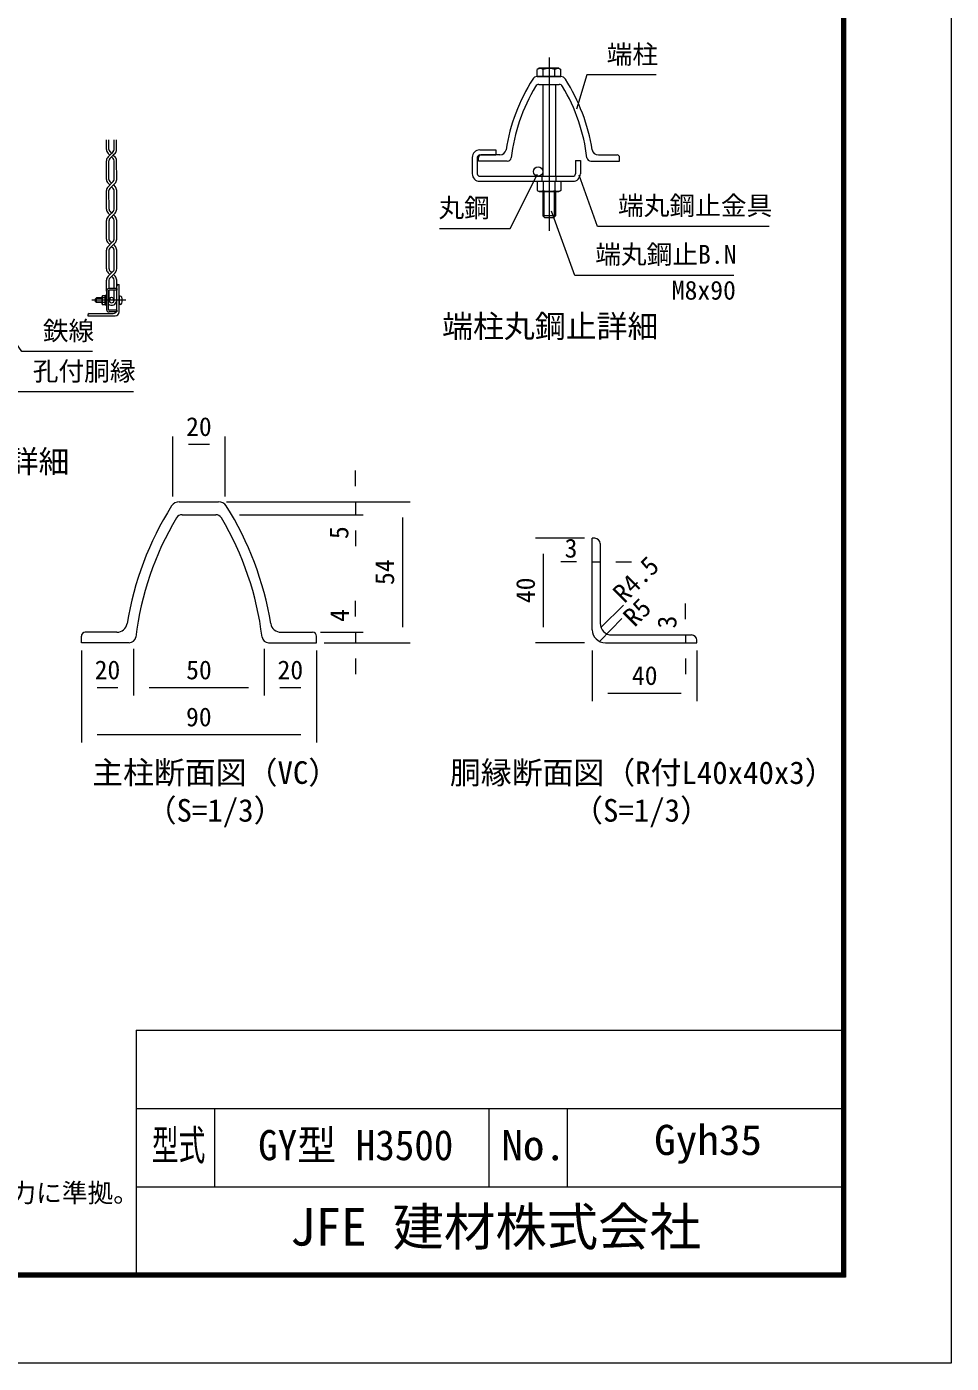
# Model space of a CAD drawing. Units: millimetres, scale not verified, with parts at other scales. Extents: x -6300 to 6300, y -4455 to 4455.
# Drawn here: x 2762 to 6300, y -4455 to 662 of the extents above; entities that cross this region are included whole.
import ezdxf
from ezdxf.enums import TextEntityAlignment as Align

# ---------------------------------------------------------------- set-up
doc = ezdxf.new("R2010")
doc.units = ezdxf.units.MM
doc.header["$LTSCALE"] = 30
doc.linetypes.add('USER1', pattern=[50.8, 31.75, -6.35, 6.35, -6.35])
for name, color, linetype, lineweight in [('0-0_D-STR3', 3, 'Continuous', 13), ('0-1_D-STR1', 1, 'Continuous', 18), ('0-2_D-BMK', 2, 'USER1', 13), ('0-3_D-STR2', 7, 'Continuous', 9), ('0-4_D-STR-DIM', 7, 'Continuous', 9), ('0-7_D-STR-TXT', 7, 'Continuous', 9), ('0-B_D-TTL', 7, 'Continuous', 9)]:
    doc.layers.add(name, color=color, linetype=linetype, lineweight=lineweight)
doc.layers.add('0-6_D-TTL-TXT', color=7, linetype='Continuous')
doc.styles.add('ＭＳ ゴシック', font='')
doc.styles.get('ＭＳ ゴシック').set_extended_font_data('MS Gothic')

msp = doc.modelspace()

# ---------------------------------------------------------------- linework, layer by layer
at = {"layer": '0-0_D-STR3'}
for p, q in [((4722.89, 502.76), (4715.65, 498.59)), ((4715.65, 470.96), (4715.65, 498.59)), ((4805.72, 470.96), (4715.65, 470.96)), ((4798.49, 502.76), (4722.89, 502.76)), ((4738.17, 470.96), (4738.17, 498.59)), ((4783.2, 470.96), (4783.2, 498.59)), ((4798.49, 502.76), (4805.72, 498.59)), ((4805.72, 470.96), (4805.72, 498.59)), ((4736.69, 440.96), (4736.69, 89.36)), ((4784.69, 440.96), (4784.69, 89.36)), ((4466.69, 161.36), (4466.69, 98.96)), ((4485.89, 161.36), (4485.89, 98.96)), ((4495.49, 190.16), (4556.69, 190.16)), ((4495.49, 170.96), (4556.69, 170.96)), ((4556.69, 190.16), (4556.69, 170.96)), ((4861.49, 149.36), (4861.49, 98.96)), ((4861.49, 149.36), (4880.69, 149.36)), ((4880.69, 149.36), (4880.69, 98.96)), ((4495.49, 89.36), (4851.89, 89.36)), ((4495.49, 70.16), (4851.89, 70.16)), ((4715.65, 70.16), (4715.65, 35.51)), ((4715.65, 70.16), (4805.72, 70.16)), ((4733.69, 70.2), (4733.69, 89.4)), ((4738.17, 70.16), (4738.17, 35.51)), ((4783.2, 70.16), (4783.2, 35.51)), ((4787.69, 70.2), (4787.69, 89.4)), ((4805.72, 70.16), (4805.72, 35.51)), ((4715.65, 35.51), (4723.19, 31.16)), ((4723.19, 31.16), (4798.19, 31.16)), ((4736.69, 31.16), (4736.69, -61.84)), ((4741.19, 31.16), (4741.19, -66.34)), ((4780.19, 31.16), (4780.19, -66.34)), ((4784.69, 31.16), (4784.69, -61.84)), ((4805.72, 35.51), (4798.19, 31.16)), ((4736.69, -61.84), (4743.89, -69.04)), ((4784.69, -61.84), (4736.69, -61.84)), ((4777.49, -69.04), (4743.89, -69.04)), ((4784.69, -61.84), (4777.49, -69.04)), ((3066.9, -350.05), (3066.9, -420.25)), ((3073.8, -350.05), (3073.8, -420.25)), ((3105.9, -340.15), (3076.8, -340.15)), ((3105.9, -347.05), (3076.8, -347.05)), ((3105.9, -340.15), (3105.9, -347.05)), ((3027.9, -376.15), (3024.9, -379.15)), ((3024.9, -391.15), (3024.9, -379.15)), ((3027.9, -394.15), (3024.9, -391.15)), ((3050.1, -377.95), (3026.1, -377.95)), ((3050.1, -392.35), (3026.1, -392.35)), ((3027.9, -394.15), (3027.9, -376.15)), ((3050.1, -376.15), (3027.9, -376.15)), ((3050.1, -394.15), (3027.9, -394.15)), ((3050.1, -370.45), (3051.61, -367.83)), ((3050.1, -399.85), (3050.1, -370.45)), ((3050.1, -399.85), (3051.61, -402.47)), ((3062.1, -367.83), (3051.61, -367.83)), ((3062.1, -376.49), (3051.61, -376.49)), ((3062.1, -393.81), (3051.61, -393.81)), ((3062.1, -402.47), (3051.61, -402.47)), ((3062.1, -366.4), (3062.1, -403.9)), ((3066.9, -366.4), (3062.1, -366.4)), ((3062.1, -402.47), (3062.1, -367.83)), ((3066.9, -403.9), (3062.1, -403.9)), ((3114.9, -369.4), (3114.9, -400.9)), ((3119.48, -369.4), (3114.9, -369.4)), ((3119.48, -400.9), (3114.9, -400.9)), ((3105.9, -423.25), (3076.8, -423.25)), ((3105.9, -430.15), (3076.8, -430.15)), ((3105.9, -423.25), (3105.9, -430.15))]:
    msp.add_line(p, q, dxfattribs=at)
for centre, radius in [((4718.69, 107.36), 18), ((3086.31, -379.05), 6)]:
    msp.add_circle(centre, radius, dxfattribs=at)
for centre, radius, start, end in [((4726.91, 482.13), 19.93, 55.61585, 124.38415), ((4760.69, 427.55), 74.52, 72.4121, 107.5879), ((4794.46, 482.13), 19.93, 55.61585, 124.38415), ((4495.49, 161.36), 28.8, 90, 180), ((4495.49, 161.36), 9.6, 90, 180), ((4495.49, 98.96), 28.8, 180, 270), ((4495.49, 98.96), 9.6, 180, 270), ((4851.89, 98.96), 9.6, 270, 0), ((4851.89, 98.96), 28.8, 270, 0), ((4726.91, 51.96), 19.93, 235.61585, 304.38416), ((4760.69, 106.55), 74.52, 252.4121, 287.5879), ((4794.46, 51.96), 19.93, 235.61586, 304.38414), ((3076.8, -350.05), 9.9, 90, 180), ((3076.8, -350.05), 3, 90, 180), ((3057.94, -372.16), 7.67, 145.61585, 214.38415), ((3078.93, -385.15), 28.66, 162.4121, 197.5879), ((3057.94, -398.14), 7.67, 145.61586, 214.38415), ((3119.48, -375.1), 5.7, 16.07286, 90), ((3119.48, -395.2), 5.7, 270, 343.92714), ((3084.6, -385.15), 42, 343.92714, 16.07286), ((3076.8, -420.25), 9.9, 180, 270), ((3076.8, -420.25), 3, 180, 270)]:
    msp.add_arc(centre, radius, start, end, dxfattribs=at)
at = {"layer": '0-1_D-STR1'}
for p, q in [((4715.65, 470.96), (4805.72, 470.96)), ((4722.03, 440.96), (4799.34, 440.96)), ((4490.69, 146.96), (4490.69, 161.96)), ((4490.69, 146.96), (4490.69, 161.96)), ((4572.14, 170.96), (4499.69, 170.96)), ((4949.24, 170.96), (5021.69, 170.96)), ((5030.69, 146.96), (5030.69, 161.96)), ((4600.81, 146.96), (4490.69, 146.96)), ((4920.56, 146.96), (5030.69, 146.96)), ((3105.9, -422.65), (3105.9, -331.15)), ((3111.9, -325.15), (3114.9, -325.15)), ((3114.9, -430.15), (3114.9, -325.15)), ((2994.9, -442.15), (2994.9, -445.15)), ((2994.9, -445.15), (3099.9, -445.15)), ((3000.9, -436.15), (3092.4, -436.15)), ((3345.42, -1156.51), (3495.54, -1156.51)), ((3356.05, -1206.51), (3484.9, -1206.51)), ((4936.08, -1296.51), (4926.08, -1296.51)), ((4926.08, -1646.51), (4926.08, -1296.51)), ((4956.08, -1316.51), (4956.08, -1621.51)), ((2970.48, -1696.51), (2970.48, -1671.51)), ((2970.48, -1696.51), (2970.48, -1671.51)), ((3106.23, -1656.51), (2985.48, -1656.51)), ((3734.73, -1656.51), (3855.48, -1656.51)), ((3870.48, -1696.51), (3870.48, -1671.51)), ((5001.08, -1666.51), (5306.08, -1666.51)), ((5326.08, -1696.51), (5326.08, -1686.51)), ((3154.02, -1696.51), (2970.48, -1696.51)), ((3686.94, -1696.51), (3870.48, -1696.51)), ((4976.08, -1696.51), (5326.08, -1696.51))]:
    msp.add_line(p, q, dxfattribs=at)
for centre, radius, start, end in [((5306.69, 76.76), 720, 147.73028, 170.85863), ((4715.65, 449.96), 21, 90, 147.73028), ((4805.72, 449.96), 21, 32.26972, 90), ((4214.69, 76.76), 720, 9.14137, 32.26972), ((5306.69, 76.76), 696, 149.15113, 173.11764), ((4722.03, 425.96), 15, 90, 149.15113), ((4799.34, 425.96), 15, 30.84887, 90), ((4214.69, 76.76), 696, 6.88236, 30.84887), ((4499.69, 161.96), 9, 90, 180), ((4572.14, 194.96), 24, 270, 350.85863), ((4600.81, 161.96), 15, 270, 353.11764), ((4920.56, 161.96), 15, 186.88236, 270), ((4949.24, 194.96), 24, 189.14137, 270), ((5021.69, 161.96), 9, 0, 90), ((3111.9, -331.15), 6, 90, 180), ((3000.9, -442.15), 6, 90, 180), ((3092.4, -422.65), 13.5, 270, 0), ((3099.9, -430.15), 15, 270, 0), ((4330.48, -1813.51), 1200, 147.73028, 170.85863), ((3345.42, -1191.51), 35, 90, 147.73028), ((3495.54, -1191.51), 35, 32.26972, 90), ((2510.48, -1813.51), 1200, 9.14137, 32.26972), ((4330.48, -1813.51), 1160, 149.15113, 173.11764), ((3356.05, -1231.51), 25, 90, 149.15113), ((3484.9, -1231.51), 25, 30.84887, 90), ((2510.48, -1813.51), 1160, 6.88236, 30.84887), ((4936.08, -1316.51), 20, 0, 90), ((3106.23, -1616.51), 40, 270, 350.85863), ((3734.73, -1616.51), 40, 189.14137, 270), ((5001.08, -1621.51), 45, 180.00046, 270), ((2985.48, -1671.51), 15, 90, 180), ((3154.02, -1671.51), 25, 270, 353.11764), ((3686.94, -1671.51), 25, 186.88236, 270), ((3855.48, -1671.51), 15, 0, 90), ((4976.08, -1646.51), 50, 180.00043, 270), ((5306.08, -1686.51), 20, 0, 90)]:
    msp.add_arc(centre, radius, start, end, dxfattribs=at)
at = {"layer": '0-2_D-BMK'}
for p, q in [((4760.69, 543.72), (4760.69, -119.73)), ((3140.46, -385.15), (3011.03, -385.15))]:
    msp.add_line(p, q, dxfattribs=at)
at = {"layer": '0-3_D-STR2'}
for p, q in [((3066.56, 191.89), (3066.56, 229.45)), ((3076.18, 191.9), (3076.18, 229.45)), ((3096.07, 191.9), (3096.07, 229.45)), ((3105.69, 191.89), (3105.69, 229.45)), ((3086.12, 177.24), (3072.71, 163.82)), ((3072.71, 177.04), (3079.32, 170.43)), ((3079.52, 183.84), (3086.12, 177.24)), ((3092.93, 170.43), (3079.52, 157.02)), ((3092.73, 183.84), (3086.12, 177.24)), ((3086.12, 163.63), (3092.73, 157.02)), ((3099.54, 177.04), (3092.93, 170.43)), ((3092.93, 170.43), (3099.54, 163.82)), ((3066.64, 77.53), (3066.56, 148.97)), ((3076.27, 77.54), (3076.18, 148.96)), ((3096.15, 77.54), (3096.07, 148.96)), ((3105.78, 77.53), (3105.69, 148.97)), ((3072.79, 62.68), (3079.41, 56.07)), ((3079.61, 69.48), (3086.21, 62.88)), ((3093.02, 56.07), (3079.61, 42.66)), ((3099.63, 62.68), (3093.02, 56.07)), ((3093.02, 56.07), (3099.63, 49.46)), ((3066.75, -36.71), (3066.64, 34.61)), ((3076.37, -36.7), (3076.27, 34.6)), ((3086.21, 49.27), (3092.81, 42.66)), ((3096.25, -36.7), (3096.15, 34.6)), ((3105.88, -36.71), (3105.78, 34.61)), ((3079.71, -44.76), (3086.31, -51.36)), ((3092.92, -44.76), (3086.31, -51.36)), ((3066.75, -150.91), (3066.75, -79.63)), ((3086.31, -51.36), (3072.9, -64.78)), ((3072.9, -51.56), (3079.51, -58.17)), ((3076.37, -151.66), (3076.37, -79.64)), ((3093.12, -58.17), (3079.71, -71.58)), ((3086.31, -64.98), (3092.92, -71.58)), ((3096.25, -151.66), (3096.25, -79.64)), ((3105.88, -150.91), (3105.88, -79.63)), ((3066.75, -265.27), (3066.75, -193.83)), ((3086.31, -165.56), (3072.9, -178.98)), ((3072.9, -165.76), (3079.51, -172.37)), ((3076.37, -264.51), (3076.37, -193.07)), ((3079.17, -158.42), (3086.31, -165.56)), ((3093.12, -172.37), (3079.17, -186.32)), ((3093.46, -158.42), (3086.31, -165.56)), ((3086.31, -179.17), (3093.46, -186.32)), ((3099.73, -165.76), (3093.12, -172.37)), ((3093.12, -172.37), (3099.73, -178.98)), ((3096.25, -264.51), (3096.25, -193.07)), ((3105.88, -265.27), (3105.88, -193.83)), ((3086.31, -279.92), (3072.9, -293.34)), ((3072.9, -280.12), (3079.51, -286.73)), ((3080.24, -273.84), (3086.31, -279.92)), ((3093.12, -286.73), (3080.24, -299.61)), ((3093.46, -272.77), (3086.31, -279.92)), ((3086.31, -293.53), (3093.46, -300.68)), ((3099.73, -280.12), (3093.12, -286.73)), ((3093.12, -286.73), (3099.73, -293.34)), ((3066.75, -350.31), (3066.75, -308.19)), ((3076.37, -340.16), (3076.37, -308.94)), ((3076.37, -385.05), (3076.37, -347.08)), ((3096.25, -340.15), (3096.25, -307.43)), ((3096.25, -385.05), (3096.25, -347.05)), ((3105.88, -385.81), (3105.88, -308.19))]:
    msp.add_line(p, q, dxfattribs=at)
for points in [[(3092.81, 69.48), (3086.21, 62.88), (3072.79, 49.46)], [(3099.73, -51.56), (3093.12, -58.17), (3099.73, -64.78)]]:
    msp.add_lwpolyline(points, dxfattribs=at)
for centre, radius, start, end in [((3087.56, 191.89), 21, 180, 225), ((3087.56, 148.97), 21, 135, 180), ((3087.58, 191.9), 11.4, 180, 225), ((3087.58, 148.96), 11.4, 135.00055, 180), ((3084.67, 191.9), 11.4, 315, 0), ((3084.67, 148.96), 11.4, 0, 44.99915), ((3084.69, 191.89), 21, 315, 0), ((3084.69, 148.97), 21, 0, 45), ((3087.64, 77.53), 21, 180, 225), ((3087.67, 77.54), 11.4, 180, 225), ((3084.75, 77.54), 11.4, 315, 0), ((3084.78, 77.53), 21, 315, 0), ((3087.64, 34.61), 21, 135, 180), ((3087.67, 34.6), 11.4, 135.00055, 180), ((3084.75, 34.6), 11.4, 0, 44.99915), ((3084.78, 34.61), 21, 0, 45), ((3087.75, -36.71), 21, 180, 225), ((3087.77, -36.7), 11.4, 180, 225), ((3084.85, -36.7), 11.4, 315, 0), ((3084.88, -36.71), 21, 315, 0), ((3087.75, -79.63), 21, 135, 180), ((3087.77, -79.64), 11.4, 135.00055, 180), ((3084.85, -79.64), 11.4, 0, 44.99915), ((3084.88, -79.63), 21, 0, 45), ((3087.75, -150.91), 21, 180, 225), ((3087.75, -150.91), 11.4, 180, 225), ((3084.88, -150.91), 11.4, 315, 0), ((3084.88, -150.91), 21, 315, 0), ((3087.75, -193.83), 21, 135, 180), ((3087.75, -193.83), 11.4, 135, 180), ((3084.88, -193.83), 11.4, 0, 45), ((3084.88, -193.83), 21, 0, 45), ((3087.75, -265.27), 21, 180, 225), ((3087.75, -308.19), 21, 135, 180), ((3087.75, -265.27), 11.4, 176.19604, 225), ((3087.75, -308.19), 11.4, 131.18669, 180), ((3084.88, -308.19), 11.4, 0, 48.80016), ((3084.88, -265.27), 11.4, 315, 3.80396), ((3084.88, -265.27), 21, 315, 0), ((3084.88, -308.19), 21, 0, 45), ((3086.31, -385.05), 19.57, 230.23061, 0), ((3086.31, -385.05), 9.94, 180, 0)]:
    msp.add_arc(centre, radius, start, end, dxfattribs=at)
at = {"layer": '0-4_D-STR-DIM'}
for p, q in [((3320.48, -1136.95), (3320.48, -906.8)), ((3520.48, -1136.95), (3520.48, -906.8)), ((3380.48, -936.8), (3460.48, -936.8)), ((4019.35, -1096.51), (4019.35, -1036.51)), ((3525.54, -1156.51), (4229.35, -1156.51)), ((3525.54, -1156.51), (4049.35, -1156.51)), ((4019.35, -1156.51), (4019.35, -1206.51)), ((3575.63, -1206.51), (4049.35, -1206.51)), ((4199.35, -1216.51), (4199.35, -1636.51)), ((4019.35, -1266.51), (4019.35, -1326.51)), ((4896.08, -1296.51), (4708.27, -1296.51)), ((4738.27, -1356.51), (4738.27, -1636.51)), ((4866.08, -1386.47), (4806.08, -1386.47)), ((4926.08, -1386.47), (4956.08, -1386.47)), ((5016.08, -1386.47), (5076.08, -1386.47)), ((4019.35, -1596.51), (4019.35, -1536.51)), ((5045.57, -1552.06), (4960.53, -1636.32)), ((5282.58, -1606.51), (5282.58, -1546.51)), ((5039.41, -1604.25), (4955.49, -1689.98)), ((3885.48, -1656.51), (4049.35, -1656.51)), ((4019.35, -1656.51), (4019.35, -1696.51)), ((5282.58, -1666.51), (5282.58, -1696.51)), ((2970.48, -1726.51), (2970.48, -2078.18)), ((2970.48, -1726.51), (2970.48, -1898.18)), ((3170.48, -1720.32), (3170.48, -1898.18)), ((3170.48, -1720.32), (3170.48, -1898.18)), ((3670.48, -1720.32), (3670.48, -1898.18)), ((3670.48, -1720.32), (3670.48, -1898.18)), ((3870.48, -1726.51), (3870.48, -2078.18)), ((3870.48, -1726.51), (3870.48, -1898.18)), ((3900.48, -1696.51), (4229.35, -1696.51)), ((3900.48, -1696.51), (4049.35, -1696.51)), ((4896.08, -1696.51), (4708.27, -1696.51)), ((4926.08, -1726.51), (4926.08, -1919.84)), ((5326.08, -1726.51), (5326.08, -1919.84)), ((4019.35, -1756.51), (4019.35, -1816.51)), ((5282.58, -1756.51), (5282.58, -1816.51)), ((3030.48, -1868.18), (3110.48, -1868.18)), ((3230.48, -1868.18), (3610.48, -1868.18)), ((3730.48, -1868.18), (3810.48, -1868.18)), ((4986.08, -1889.84), (5266.08, -1889.84)), ((3030.48, -2048.18), (3810.48, -2048.18))]:
    msp.add_line(p, q, dxfattribs=at)
at = {"layer": '0-7_D-STR-TXT'}
for points in [[(5170.57, 477.9), (4904.59, 477.9), (4866.12, 346.24)], [(4340.74, -110.84), (4612.05, -110.84), (4716.35, 97.33)], [(5603.69, -103.4), (4946.34, -103.4), (4875.25, 94.17)], [(5468.26, -289.92), (4858.88, -289.92), (4770.1, -44.71)], [(3013.68, -581.25), (2742.37, -581.25), (2607.42, -386.8)], [(3170.15, -735.31), (2707.72, -735.31), (2465.95, -433.85)]]:
    msp.add_lwpolyline(points, dxfattribs=at)
at = {"layer": '0-B_D-TTL'}
for p, q in [((3180, -3180), (3180, -4110)), ((3180, -3180), (5880, -3180)), ((3180, -3480), (5880, -3480)), ((3480, -3480), (3480, -3780)), ((4530, -3480), (4530, -3780)), ((4830, -3480), (4830, -3780)), ((3180, -3780), (5880, -3780))]:
    msp.add_line(p, q, dxfattribs=at)
at = {"layer": '0-B_D-TTL', "color": 2, "lineweight": 18}
msp.add_lwpolyline([(-6300, 4455), (6300, 4455), (6300, -4455), (-6300, -4455)], close=True, dxfattribs=at)
at = {"layer": '0-B_D-TTL'}
for points in [[(-5895, 4125), (5895, 4125), (5895, -4125), (-5895, -4125)], [(-5891.25, 4121.25), (5891.25, 4121.25), (5891.25, -4121.25), (-5891.25, -4121.25)], [(-5887.5, 4117.5), (5887.5, 4117.5), (5887.5, -4117.5), (-5887.5, -4117.5)], [(-5883.75, 4113.75), (5883.75, 4113.75), (5883.75, -4113.75), (-5883.75, -4113.75)], [(-5880, 4110), (5880, 4110), (5880, -4110), (-5880, -4110)]]:
    msp.add_lwpolyline(points, close=True, dxfattribs=at)

# ---------------------------------------------------------------- texts
at = {"layer": '0-4_D-STR-DIM', "style": 'ＭＳ ゴシック'}
for s, p in [('20', (3371.35, -926.67)), ('3', (4820.11, -1392.04)), ('20', (3021.35, -1858.06)), ('50', (3371.54, -1858.06)), ('20', (3721.35, -1858.06)), ('40', (5077.71, -1879.72)), ('90', (3371.16, -2038.06))]:
    msp.add_text(s, height=72.14, dxfattribs=at).set_placement(p, align=Align.BOTTOM_LEFT)
for s, rotation, p in [('5', 90, (4014.02, -1299.57)), ('54', 90, (4189.22, -1475.63)), ('R4.5', 45, (5064.24, -1563.84)), ('40', 90, (4728.14, -1544.88)), ('R5', 45, (5103.66, -1655)), ('4', 90, (4016.57, -1616.74)), ('3', 90, (5269.88, -1642))]:
    msp.add_text(s, height=72.14, rotation=rotation, dxfattribs=at).set_placement(p, align=Align.BOTTOM_LEFT)
at = {"layer": '0-6_D-TTL-TXT', "style": 'ＭＳ ゴシック'}
for s, height, p in [('端柱丸鋼止詳細', 86.66, (4351.35, -554.27)), ('ネットホルダー取付詳細', 86.66, (1624.73, -1071.99)), ('主柱断面図（VC）', 86.66, (3012.09, -2262.75)), ('胴縁断面図（R付L40x40x3）', 86.66, (4381.1, -2263.21)), ('（S=1/3）', 86.66, (3216.76, -2407.49)), ('（S=1/3）', 86.66, (4848.92, -2407.49)), ('（設計条件）風荷重：昭和57年改正 建築基準法・同施行令に基づく風圧力に準拠。', 72.14, (-498.67, -3860.4)), ('JFE 建材株式会社', 144.3, (3768.57, -4047.76))]:
    msp.add_text(s, height=height, dxfattribs=at).set_placement(p, align=Align.BOTTOM_LEFT)
for s, width, p in [('型式', 0.65, (3240.4, -3712.2)), ('GY型 H3500', 0.95, (3647.4, -3712.2)), ('No.', 1.05, (4578, -3712.2)), ('Gyh35', 1.05, (5163, -3692.2))]:
    msp.add_text(s, height=115.5, dxfattribs=dict(at, width=width)).set_placement(p, align=Align.BOTTOM_LEFT)
at = {"layer": '0-7_D-STR-TXT', "style": 'ＭＳ ゴシック'}
for s, p in [('端柱', (4980.98, 498.49)), ('丸鋼', (4337.31, -89.29)), ('端丸鋼止金具', (5024.63, -80.53)), ('端丸鋼止B.N', (4937.17, -267.23)), ('M8x90', (5230.28, -404.53)), ('鉄線', (2822.95, -559.7)), ('孔付胴縁', (2784.49, -714.34))]:
    msp.add_text(s, height=72.14, dxfattribs=at).set_placement(p, align=Align.BOTTOM_LEFT)

doc.saveas('drawing.dxf')
